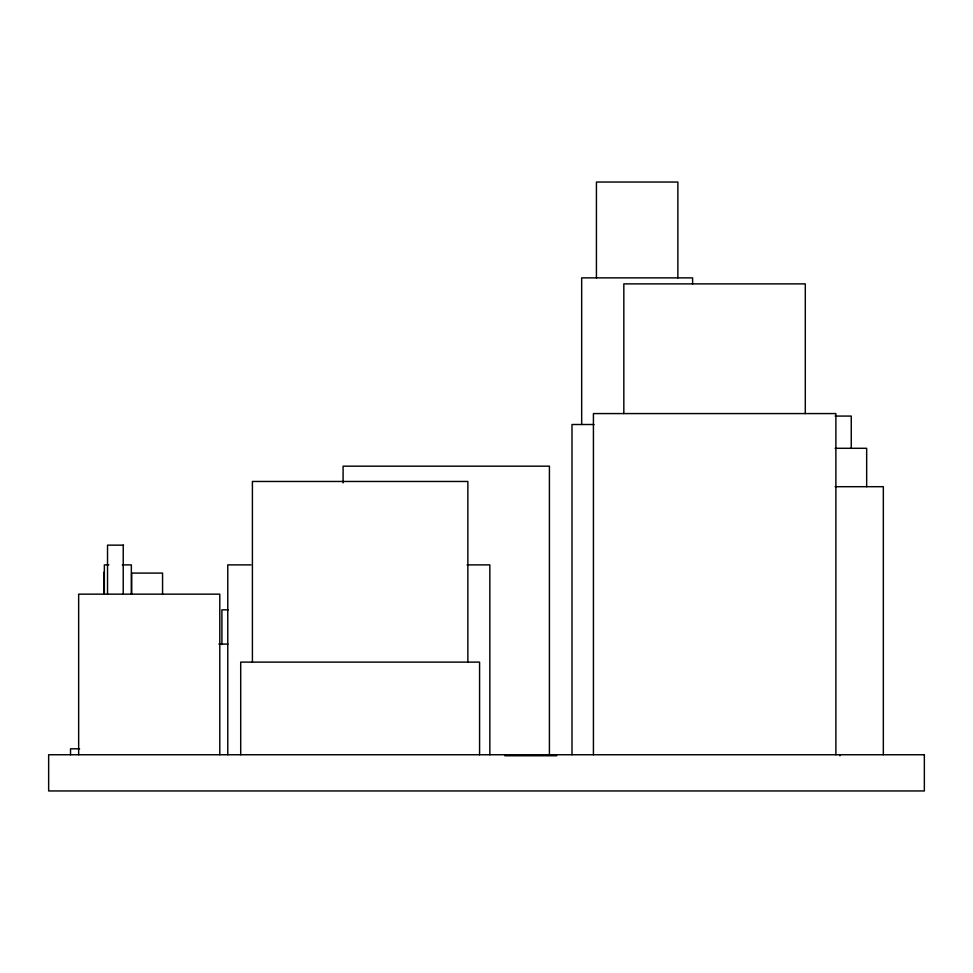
<?xml version="1.0" encoding="UTF-8"?>
<svg xmlns="http://www.w3.org/2000/svg" width="973" height="973" viewBox="0 0 973 973"><rect width="100%" height="100%" fill="white"/><g stroke="black" fill="none" stroke-linecap="round" stroke-linejoin="round"><path stroke-width="1.46" d="M835.089 416.079L851.253 416.079L851.253 448.298M594.065 424.508L571.99 424.508L571.99 754.744M835.089 448.298L866.663 448.298L866.663 486.695M835.114 486.695L883.326 486.695L883.326 754.744M123.559 545.148L107.529 545.148L107.529 594.15M108.854 564.887L104.354 564.887L104.354 594.15M122.355 564.887L131.355 564.887L131.355 594.15M250.985 564.887L227.767 564.887L227.767 754.744M467.076 564.887L489.845 564.887L489.845 754.744M228.254 609.828L221.905 609.828L221.905 644.552M218.901 644.09L227.962 644.09M79.591 748.809L70.53 748.809L70.53 754.744M839.906 754.744L839.906 755.753M835.88 754.744L835.88 413.574L593.421 413.574L593.421 754.744M805.291 413.574L805.291 283.885L623.827 283.885L623.827 413.574M692.618 283.921L692.618 277.877L581.672 277.877L581.672 424.508M677.865 277.877L677.865 182.048L596.425 182.048L596.425 277.877M556.58 754.744L556.58 755.753L504.938 755.753L504.938 754.744M549.417 754.744L549.417 466.176L343.092 466.176L343.092 482.876M479.58 754.744L479.58 662.114L240.708 662.114L240.708 754.744M467.867 662.114L467.867 481.465L252.408 481.465L252.408 662.114M219.789 754.744L219.789 594.15L78.655 594.15L78.655 754.744M162.564 594.15L162.564 573.085L131.659 573.085L131.659 594.15M123.23 545.148L123.23 594.15M103.734 572.294L103.734 594.15M924.35 754.744L48.65 754.744L48.65 790.952L924.35 790.952L924.35 754.744"/></g></svg>
